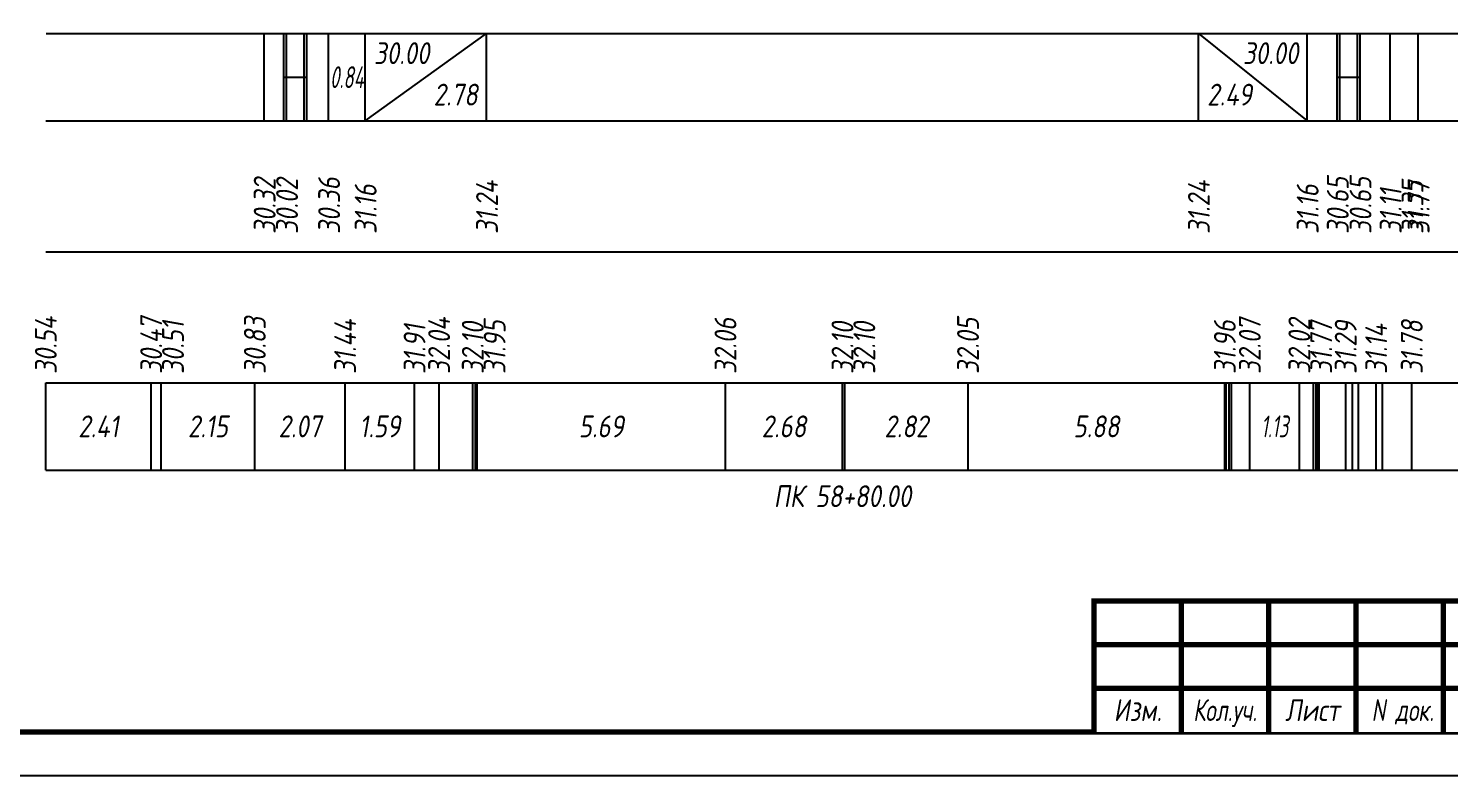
# Model space of a CAD drawing. Extents: x -717 to 1451, y -133302 to 233.
# Drawn here: x 78 to 240.7, y -92471.4 to -92385.8 of the extents above; entities that cross this region are included whole.
import ezdxf
from ezdxf.enums import TextEntityAlignment as Align

# ---------------------------------------------------------------- set-up
doc = ezdxf.new("R2010")
doc.units = 0
for name, color, linetype in [('Зарамочное оформление', 7, 'Continuous'), ('Код_510', 7, 'Continuous'), ('Код_516', 1, 'Continuous'), ('Подписи поперечников', 7, 'Continuous'), ('Таблица', 7, 'Continuous')]:
    doc.layers.add(name, color=color, linetype=linetype)
doc.styles.add('М', font='romand.shx', dxfattribs={"width": 0.8, "oblique": 10, "height": 2.5})

# ---------------------------------------------------------------- blocks, each defined once
blk = doc.blocks.new('Штамп')
at = {"linetype": 'Continuous'}
blk.add_wipeout([(199.95, -411.25), (384.95, -411.25), (384.95, -426.25), (199.95, -426.25)], dxfattribs=at).dxf.layer = 'Зарамочное оформление'
at = {"layer": 'Зарамочное оформление', "linetype": 'Continuous', "lineweight": -3, "const_width": 0.6, "flags": 128}
for points in [[(199.95, -426.25), (199.95, -411.25), (384.95, -411.25)], [(209.95, -411.25), (209.95, -426.25)], [(219.95, -411.25), (219.95, -426.25)], [(229.95, -411.25), (229.95, -426.25)], [(239.95, -411.25), (239.95, -426.25)], [(199.95, -416.25), (264.95, -416.25)], [(199.95, -421.25), (264.95, -421.25)]]:
    blk.add_lwpolyline(points, dxfattribs=at)
at = {"layer": 'Зарамочное оформление', "linetype": 'Continuous', "style": 'М', "oblique": 10}
for s, width, p in [('Изм.', 0.8, (204.95, -423.75)), ('Кол.уч.', 0.7, (214.95, -423.75)), ('Лист', 0.8, (224.95, -423.75)), ('N док.', 0.7, (235.28, -423.75))]:
    blk.add_text(s, height=2.5, dxfattribs=dict(at, width=width)).set_placement(p, align=Align.MIDDLE_CENTER)
blk = doc.blocks.new('шифр')
blk.add_blockref('Штамп', (0, -92100))

msp = doc.modelspace()

# ---------------------------------------------------------------- linework, layer by layer
at = {"flags": 128}
msp.add_lwpolyline([(-30.054, -92471.421), (389.946, -92471.421), (389.946, -92174.421), (-30.054, -92174.421)], close=True, dxfattribs=at)
at = {"const_width": 0.6, "flags": 128}
msp.add_lwpolyline([(-10.054, -92466.421), (384.946, -92466.421), (384.946, -92179.421), (-10.054, -92179.421)], close=True, dxfattribs=at)
at = {"layer": 'Код_510'}
for p, q in [((79.946, -92436.421), (79.946, -92426.421)), ((92.007, -92436.421), (92.007, -92426.421)), ((93.148, -92436.421), (93.148, -92426.421)), ((103.875, -92436.421), (103.875, -92426.421)), ((114.211, -92436.421), (114.211, -92426.421)), ((122.162, -92436.421), (122.162, -92426.421)), ((124.971, -92436.421), (124.971, -92426.421)), ((128.826, -92436.421), (128.826, -92426.421)), ((129.147, -92436.421), (129.147, -92426.421)), ((129.326, -92436.421), (129.326, -92426.421)), ((157.756, -92436.421), (157.756, -92426.421)), ((171.151, -92436.421), (171.151, -92426.421)), ((171.405, -92436.421), (171.405, -92426.421)), ((171.412, -92436.421), (171.412, -92426.421)), ((185.521, -92436.421), (185.521, -92426.421)), ((214.923, -92436.421), (214.923, -92426.421)), ((215.081, -92436.421), (215.081, -92426.421)), ((215.423, -92436.421), (215.423, -92426.421)), ((215.673, -92436.421), (215.673, -92426.421)), ((217.784, -92436.421), (217.784, -92426.421)), ((223.457, -92436.421), (223.457, -92426.421)), ((225.074, -92436.421), (225.074, -92426.421)), ((225.365, -92436.421), (225.365, -92426.421)), ((225.57, -92436.421), (225.57, -92426.421)), ((225.717, -92436.421), (225.717, -92426.421)), ((228.758, -92436.421), (228.758, -92426.421)), ((229.538, -92436.421), (229.538, -92426.421)), ((230.232, -92436.421), (230.232, -92426.421)), ((232.247, -92436.421), (232.247, -92426.421)), ((232.975, -92436.421), (232.975, -92426.421)), ((236.329, -92436.421), (236.329, -92426.421))]:
    msp.add_line(p, q, dxfattribs=at)
at = {"layer": 'Код_516'}
for p, q in [((104.946, -92396.421), (104.946, -92386.421)), ((107.203, -92396.421), (107.203, -92386.421)), ((107.505, -92396.421), (107.505, -92386.421)), ((109.505, -92396.421), (109.505, -92386.421)), ((109.808, -92396.421), (109.808, -92386.421)), ((112.325, -92396.421), (112.325, -92386.421)), ((112.325, -92396.421), (112.325, -92386.421)), ((116.509, -92396.421), (116.509, -92386.421)), ((116.509, -92396.421), (130.401, -92386.421)), ((130.401, -92396.421), (130.401, -92386.421)), ((211.901, -92396.421), (211.901, -92386.421)), ((211.901, -92386.421), (224.354, -92396.421)), ((224.354, -92396.421), (224.354, -92386.421)), ((224.354, -92396.421), (224.354, -92386.421)), ((227.801, -92396.421), (227.801, -92386.421)), ((228.104, -92396.421), (228.104, -92386.421)), ((230.104, -92396.421), (230.104, -92386.421)), ((230.407, -92396.421), (230.407, -92386.421)), ((233.854, -92396.421), (233.854, -92386.421)), ((233.854, -92396.421), (233.854, -92386.421)), ((237.059, -92396.421), (237.059, -92386.421)), ((107.203, -92391.421), (107.505, -92391.421)), ((107.505, -92391.421), (109.505, -92391.421)), ((109.505, -92391.421), (109.808, -92391.421)), ((227.801, -92391.421), (228.104, -92391.421)), ((228.104, -92391.421), (230.104, -92391.421)), ((230.104, -92391.421), (230.407, -92391.421))]:
    msp.add_line(p, q, dxfattribs=at)
at = {"layer": 'Таблица'}
for p, q in [((80, -92386.421), (262.113, -92386.421)), ((79.946, -92396.421), (262.059, -92396.421)), ((79.946, -92411.421), (262.059, -92411.421)), ((79.946, -92426.421), (262.059, -92426.421)), ((79.946, -92436.421), (262.059, -92436.421))]:
    msp.add_line(p, q, dxfattribs=at)

# ---------------------------------------------------------------- texts
at = {"layer": 'Код_510', "style": 'М', "oblique": 10, "width": 0.8}
for s, p in [('30.54', (79.946, -92425.421)), ('30.47', (92.007, -92425.421)), ('30.51', (94.507, -92425.421)), ('30.83', (103.875, -92425.421)), ('31.44', (114.211, -92425.421)), ('32.04', (124.971, -92425.421)), ('32.10', (128.826, -92425.421)), ('31.95', (131.326, -92425.421)), ('32.06', (157.756, -92425.421)), ('32.10', (171.151, -92425.421)), ('32.10', (173.651, -92425.421)), ('32.05', (185.521, -92425.421)), ('31.96', (214.923, -92425.421)), ('32.07', (217.784, -92425.421)), ('32.02', (223.457, -92425.421)), ('31.77', (225.957, -92425.421)), ('31.29', (228.758, -92425.421)), ('31.78', (236.329, -92425.421)), ('31.91', (122.162, -92425.421)), ('31.14', (232.247, -92425.421))]:
    msp.add_text(s, height=2.5, rotation=90, dxfattribs=at).set_placement(p, align=Align.MIDDLE_LEFT)
at = {"layer": 'Код_510', "style": 'М', "oblique": 10}
for s, width, p in [('2.41', 0.8, (85.976, -92431.421)), ('2.15', 0.8, (98.511, -92431.421)), ('2.07', 0.8, (109.043, -92431.421)), ('1.59', 0.8, (118.187, -92431.421)), ('5.69', 0.8, (143.541, -92431.421)), ('2.68', 0.8, (164.453, -92431.421)), ('2.82', 0.8, (178.466, -92431.421)), ('5.88', 0.8, (200.222, -92431.421)), ('1.13', 0.6, (220.621, -92431.421))]:
    msp.add_text(s, height=2.5, dxfattribs=dict(at, width=width)).set_placement(p, align=Align.MIDDLE_CENTER)
at = {"layer": 'Код_516', "style": 'М', "oblique": 10, "width": 0.8}
msp.add_text('30.00', height=2.5, dxfattribs=at).set_placement((117.509, -92387.421), align=Align.TOP_LEFT)
msp.add_text('30.00', height=2.5, dxfattribs=at).set_placement((223.354, -92387.421), align=Align.TOP_RIGHT)
at = {"layer": 'Код_516', "style": 'М', "oblique": 10, "width": 0.6}
msp.add_text('0.84', height=2.5, dxfattribs=at).set_placement((114.417, -92391.421), align=Align.MIDDLE_CENTER)
at = {"layer": 'Код_516', "style": 'М', "oblique": 10, "width": 0.8}
msp.add_text('2.78', height=2.5, dxfattribs=at).set_placement((129.401, -92395.421), align=Align.BOTTOM_RIGHT)
msp.add_text('2.49', height=2.5, dxfattribs=at).set_placement((212.901, -92395.421), align=Align.BOTTOM_LEFT)
for s, p in [('30.32', (105, -92409.371)), ('30.02', (107.56, -92409.371)), ('30.36', (112.379, -92409.371)), ('31.24', (130.455, -92409.371)), ('31.24', (211.955, -92409.371)), ('30.65', (227.855, -92409.371)), ('30.65', (230.461, -92409.371)), ('31.35', (236.408, -92409.371)), ('31.77', (237.113, -92409.371)), ('31.16', (116.564, -92409.371)), ('31.16', (224.408, -92409.371)), ('31.11', (233.908, -92409.371))]:
    msp.add_text(s, height=2.5, rotation=90, dxfattribs=at).set_placement(p, align=Align.MIDDLE_LEFT)
at = {"layer": 'Подписи поперечников', "style": 'М', "oblique": 10, "width": 0.8}
msp.add_text('ПК 58+80.00', height=2.5, dxfattribs=at).set_placement((171.151, -92441.421), align=Align.BOTTOM_CENTER)

# ---------------------------------------------------------------- next in the draw order: block references
msp.add_blockref('шифр', (0, 59.829))

doc.saveas('drawing.dxf')
